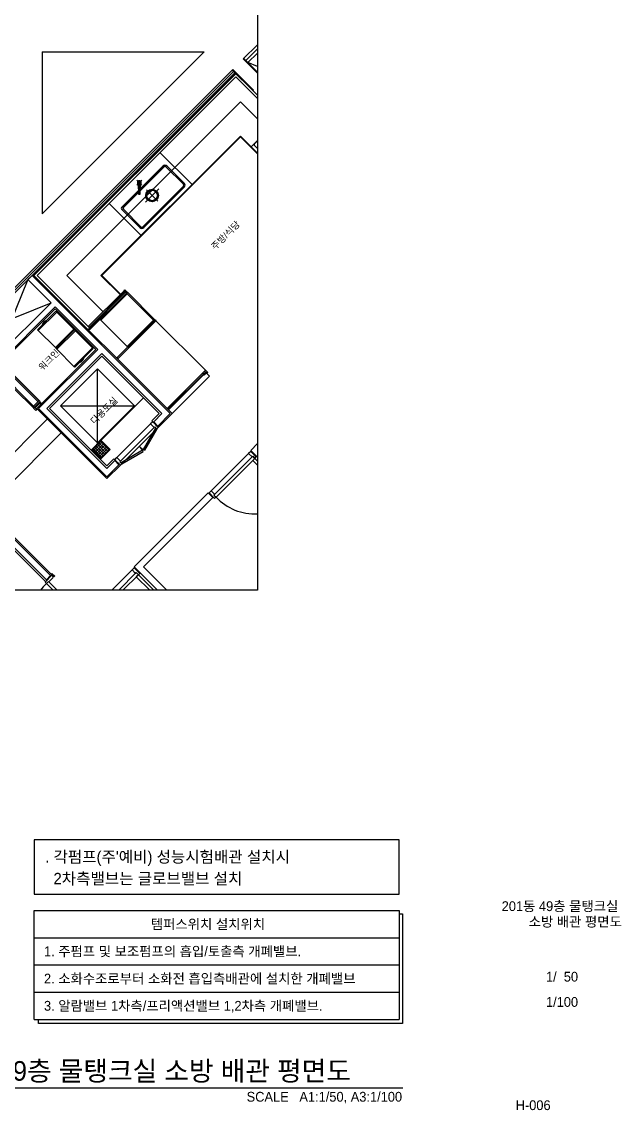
# Model space of a CAD drawing. Header units: millimetres. Extents: x 968909 to 1007504, y 395965 to 423289.
# Drawn here: x 998335 to 1007504, y 395979 to 412648 of the extents above; entities that cross this region are included whole.
import ezdxf
from ezdxf.enums import TextEntityAlignment as Align

# ---------------------------------------------------------------- set-up
doc = ezdxf.new("R2010")
doc.units = ezdxf.units.MM
doc.header["$LTSCALE"] = 100
for name, color, linetype in [('L2', 2, 'Continuous'), ('L3', 3, 'Continuous'), ('l4', 4, 'Continuous'), ('TEX', 3, 'Continuous')]:
    doc.layers.add(name, color=color, linetype=linetype)
doc.styles.add('돋움', font='Dotum.ttf')
doc.styles.add('돋음', font='Dotum.ttf')

msp = doc.modelspace()

# ---------------------------------------------------------------- linework, layer by layer
at = {"color": 7}
for p, q in [((1004109, 400120, 54985), (998525, 400120, 54985)), ((998525, 400120, 54985), (998525, 399287, 54985))]:
    msp.add_line(p, q, dxfattribs=at)
for p, q in [((998525, 399037, 54985), (1004109, 399037, 54985)), ((998525, 397370, 54985), (998525, 399037, 54985)), ((998525, 398620, 54985), (1004109, 398620, 54985)), ((998525, 398203, 54985), (1004109, 398203, 54985)), ((998525, 397787, 54985), (1004109, 397787, 54985))]:
    msp.add_line(p, q)
at = {"elevation": 54985}
msp.add_lwpolyline([(1004109, 398987), (1004159, 398987), (1004159, 397308), (998592, 397308), (998592, 397370)], dxfattribs=at)
at = {"layer": 'L2'}
msp.add_line((995660, 396321, 54985), (1004163, 396321, 54985), dxfattribs=at)
at = {"layer": 'L3'}
for p, q in [((1004109, 399287, 54985), (1004109, 400120, 54985)), ((998525, 399287, 54985), (1004109, 399287, 54985)), ((1004109, 399037, 54985), (1004109, 397370, 54985)), ((998525, 397370, 54985), (1004109, 397370, 54985))]:
    msp.add_line(p, q, dxfattribs=at)
at = {"layer": 'l4'}
for p, q in [((1001723, 412079, 54985), (1001941, 412296, 54985)), ((1001941, 412232, 0), (1001762, 412054, 0)), ((998646, 412189, 54985), (1001126, 412189, 54985)), ((998646, 409709, 54985), (1001126, 412189, 54985)), ((998646, 412189, 54985), (998646, 409709, 54985)), ((1001723, 412079, 54985), (1001941, 411861, 54985)), ((1001727, 412082, 0), (1001941, 411868, 0)), ((1001731, 412086, 0), (1001941, 411875, 0)), ((1001941, 412169, 0), (1001794, 412022, 0)), ((1001578, 411891, 0), (997502, 407815, 0)), ((997523, 407878, 54985), (1001561, 411916, 54985)), ((1001872, 411591, 0), (1001554, 411909, 0)), ((1001875, 411594, 0), (1001557, 411912, 0)), ((1001879, 411598, 54985), (1001561, 411916, 54985)), ((1001941, 411963, 0), (1001794, 412022, 0)), ((1001600, 411870, 0), (997523, 407794, 0)), ((1001607, 411863, 0), (998499, 408755, 0)), ((1001614, 411856, 0), (998520, 408762, 0)), ((1001610, 411803, 0), (998570, 408762, 0)), ((1001941, 411472, 0), (1001610, 411803, 0)), ((1001872, 411591, 54985), (1001879, 411598, 54985)), ((1001941, 411522, 54985), (1001872, 411591, 54985)), ((1001681, 411421, 0), (999022, 408762, 0)), ((1001941, 411161, 0), (1001681, 411421, 0)), ((1001681, 410898, 0), (999546, 408762, 0)), ((1001941, 410638, 0), (1001681, 410898, 0)), ((1001681, 410884, 0), (999560, 408762, 0)), ((1001941, 410624, 0), (1001681, 410884, 0)), ((1001844, 410735, 0), (1001941, 410832, 0)), ((1001890, 410774, 0), (1001941, 410825, 0)), ((1001941, 410708, 0), (1001890, 410760, 0)), ((1001938, 410724, 0), (1001941, 410726, 0)), ((1001938, 410724, 0), (1001941, 410726, 0)), ((1001941, 410721, 0), (1001938, 410724, 0)), ((1001941, 410721, 0), (1001938, 410724, 0)), ((1000939, 410155, 0), (1000451, 410643, 0)), ((999860, 409805, 0), (1000493, 410438, 0)), ((1000507, 410431, 0), (999885, 409809, 0)), ((1000511, 410427, 0), (999888, 409805, 0)), ((1000808, 410159, 0), (1000539, 410427, 0)), ((1000818, 410176, 0), (1000557, 410438, 0)), ((1000095, 410146, 0), (1000170, 410221, 0)), ((1000170, 410146, 0), (1000095, 410221, 0)), ((1000120, 410213, -93), (1000103, 410196, -93)), ((1000103, 410196, -93), (1000103, 410172, -93)), ((1000103, 410172, -93), (1000120, 410154, -93)), ((1000125, 410201, 0), (1000115, 410191, 0)), ((1000125, 410201, 12), (1000115, 410191, 12)), ((1000115, 410191, 0), (1000115, 410176, 0)), ((1000115, 410191, 12), (1000115, 410176, 12)), ((1000115, 410176, 0), (1000125, 410166, 0)), ((1000115, 410176, 12), (1000125, 410166, 12)), ((1000145, 410213, -93), (1000120, 410213, -93)), ((1000120, 410154, -93), (1000144, 410154, -93)), ((1000140, 410201, 0), (1000125, 410201, 0)), ((1000140, 410201, 12), (1000125, 410201, 12)), ((1000125, 410166, 12), (1000125, 410119, 35)), ((1000125, 410166, 0), (1000140, 410166, 0)), ((1000125, 410166, 12), (1000140, 410166, 12)), ((1000150, 410191, 0), (1000140, 410201, 0)), ((1000150, 410191, 12), (1000140, 410201, 12)), ((1000140, 410166, 0), (1000150, 410176, 0)), ((1000140, 410166, 12), (1000150, 410176, 12)), ((1000144, 410154, -93), (1000162, 410171, -93)), ((1000162, 410195, -93), (1000145, 410213, -93)), ((1000150, 410176, 0), (1000150, 410191, 0)), ((1000150, 410176, 12), (1000150, 410191, 12)), ((1000162, 410171, -93), (1000162, 410195, -93)), ((1000185, 409508, 0), (1000808, 410130, 0)), ((1000189, 409505, 0), (1000811, 410127, 0)), ((1000818, 410113, 0), (1000203, 409498, 0)), ((1000227, 409886, 0), (1000430, 410089, 0)), ((1000243, 410073, 0), (1000414, 409902, 0)), ((1000161, 409377, 0), (999673, 409865, 0)), ((1000140, 409498, 0), (999860, 409777, 0)), ((1000157, 409508, 0), (999888, 409777, 0)), ((998428, 408699, 0), (998492, 408762, 0)), ((998492, 408762, 0), (1000606, 406648, 0)), ((998492, 408762, 0), (998492, 408762, 0)), ((1000634, 406648, 0), (998520, 408762, 0)), ((998570, 408762, 0), (999372, 407960, 0)), ((999022, 408762, 0), (999577, 408207, 0)), ((999546, 408762, 0), (999839, 408469, 0)), ((999560, 408762, 0), (999846, 408476, 0)), ((998428, 408699, 0), (997940, 407504, 0)), ((998428, 408699, 0), (998782, 408345, 0)), ((999351, 407981, 0), (999899, 408529, 0)), ((999355, 407942, 0), (999920, 408508, 0)), ((999913, 408515, 0), (999365, 407967, 0)), ((999934, 408494, 0), (999369, 407928, 0)), ((999531, 408090, 0), (999934, 408494, 0)), ((999542, 408080, 0), (999945, 408483, 0)), ((999871, 408472, 0), (999913, 408515, 0)), ((999920, 408508, 0), (999871, 408472, 0)), ((999878, 408465, 0), (999871, 408472, 0)), ((999920, 408508, 0), (999878, 408465, 0)), ((999899, 408529, 0), (999913, 408543, 0)), ((999934, 408494, 0), (999899, 408529, 0)), ((999899, 408529, 0), (999913, 408515, 0)), ((999913, 408543, 0), (999949, 408508, 0)), ((999913, 408515, 0), (999920, 408508, 0)), ((999920, 408508, 0), (999934, 408494, 0)), ((999949, 408508, 0), (999934, 408494, 0)), ((999934, 408494, 0), (1000359, 408069, 0)), ((999937, 408494, 0), (999950, 408506, 0)), ((1000359, 408072, 0), (999937, 408494, 0)), ((999950, 408506, 0), (1000371, 408085, 0)), ((997587, 407857, 0), (998782, 408345, 0)), ((998782, 408345, 0), (997940, 407504, 0)), ((998846, 408281, 0), (997940, 407376, 0)), ((998846, 408253, 0), (997940, 407348, 0)), ((998846, 408281, 0), (999496, 407631, 0)), ((998846, 408253, 0), (999468, 407631, 0)), ((998586, 407919, 0), (998869, 408202, 0)), ((998869, 408202, 0), (998586, 407919, 0)), ((998708, 408065, 0), (998711, 408068, 0)), ((998710, 408066, 0), (998857, 408214, 0)), ((998869, 408202, 0), (998857, 408214, 0)), ((999130, 407940, 0), (998869, 408202, 0)), ((999956, 407666, 0), (999531, 408090, 0)), ((999793, 407504, 0), (1000373, 408083, 0)), ((1000387, 408069, 0), (999807, 407489, 0)), ((1000348, 408080, 0), (999945, 407677, 0)), ((1000359, 408069, 0), (999956, 407666, 0)), ((1000371, 408085, 0), (1000359, 408072, 0)), ((1000373, 408083, 0), (1000387, 408069, 0)), ((1001144, 407313, 0), (1000387, 408069, 0)), ((1001144, 407313, 0), (1000387, 408069, 0)), ((998580, 407936, 0), (998650, 408007, 0)), ((998586, 407919, 0), (998580, 407925, 0)), ((998593, 407926, 0), (998581, 407938, 0)), ((998586, 407919, 0), (998848, 407657, 0)), ((998649, 408006, 0), (998652, 408008, 0)), ((998665, 408038, 0), (998678, 408051, 0)), ((998666, 408037, 0), (998679, 408050, 0)), ((998677, 408024, 0), (998667, 408034, 0)), ((998668, 408036, 0), (998669, 408035, 0)), ((998672, 408037, 0), (998669, 408035, 0)), ((998673, 408031, 0), (998670, 408033, 0)), ((998673, 408036, 0), (998672, 408037, 0)), ((998675, 408033, 0), (998673, 408031, 0)), ((998675, 408033, 0), (998673, 408031, 0)), ((998675, 408034, 0), (998674, 408033, 0)), ((998675, 408034, 0), (998674, 408033, 0)), ((998674, 408033, 0), (998675, 408033, 0)), ((998674, 408033, 0), (998675, 408033, 0)), ((998676, 408031, 0), (998674, 408029, 0)), ((998677, 408027, 0), (998674, 408029, 0)), ((998675, 408034, 0), (998683, 408041, 0)), ((998675, 408034, 0), (998675, 408034, 0)), ((998675, 408034, 0), (998675, 408034, 0)), ((998677, 408032, 0), (998676, 408031, 0)), ((998677, 408032, 0), (998676, 408031, 0)), ((998676, 408031, 0), (998676, 408031, 0)), ((998676, 408031, 0), (998676, 408031, 0)), ((998677, 408032, 0), (998685, 408040, 0)), ((998677, 408032, 0), (998677, 408032, 0)), ((998677, 408032, 0), (998677, 408032, 0)), ((998681, 408028, 0), (998678, 408026, 0)), ((998678, 408026, 0), (998679, 408025, 0)), ((998679, 408025, 0), (998678, 408026, 0)), ((998679, 408045, 0), (998682, 408048, 0)), ((998681, 408044, 0), (998679, 408045, 0)), ((998681, 408036, 0), (998679, 408037, 0)), ((998681, 408028, 0), (998679, 408030, 0)), ((998681, 408049, 0), (998682, 408048, 0)), ((998681, 408023, 0), (998694, 408036, 0)), ((998682, 408022, 0), (998695, 408035, 0)), ((998693, 408040, 0), (998683, 408049, 0)), ((998686, 408044, 0), (998683, 408046, 0)), ((998683, 408042, 0), (998684, 408043, 0)), ((998683, 408042, 0), (998684, 408043, 0)), ((998683, 408042, 0), (998683, 408041, 0)), ((998683, 408042, 0), (998683, 408041, 0)), ((998684, 408042, 0), (998686, 408044, 0)), ((998684, 408042, 0), (998686, 408044, 0)), ((998684, 408043, 0), (998684, 408042, 0)), ((998684, 408043, 0), (998684, 408042, 0)), ((998685, 408041, 0), (998687, 408043, 0)), ((998686, 408040, 0), (998685, 408041, 0)), ((998686, 408040, 0), (998685, 408041, 0)), ((998685, 408040, 0), (998686, 408040, 0)), ((998685, 408040, 0), (998685, 408040, 0)), ((998685, 408040, 0), (998686, 408040, 0)), ((998685, 408040, 0), (998685, 408040, 0)), ((998690, 408040, 0), (998687, 408043, 0)), ((998688, 408036, 0), (998687, 408037, 0)), ((998688, 408036, 0), (998691, 408039, 0)), ((998691, 408039, 0), (998692, 408038, 0)), ((998692, 408038, 0), (998691, 408039, 0)), ((998848, 407657, 0), (999130, 407940, 0)), ((998848, 407657, 0), (999130, 407940, 0)), ((998872, 407633, 0), (999155, 407916, 0)), ((998872, 407633, 0), (999155, 407916, 0)), ((998995, 407781, 0), (999142, 407928, 0)), ((998995, 407781, 0), (999142, 407928, 0)), ((999130, 407940, 0), (999142, 407928, 0)), ((999155, 407916, 0), (999142, 407928, 0)), ((999155, 407916, 0), (999416, 407654, 0)), ((999365, 407967, 0), (999351, 407981, 0)), ((999369, 407928, 0), (999355, 407942, 0)), ((999365, 407967, 0), (999408, 408009, 0)), ((999415, 408002, 0), (999365, 407967, 0)), ((999372, 407960, 0), (999365, 407967, 0)), ((999415, 408002, 0), (999372, 407960, 0)), ((999408, 408009, 0), (999415, 408002, 0)), ((998951, 407753, 0), (998964, 407766, 0)), ((998952, 407752, 0), (998965, 407765, 0)), ((998953, 407748, 0), (998963, 407738, 0)), ((998955, 407749, 0), (998954, 407750, 0)), ((998954, 407750, 0), (998955, 407749, 0)), ((998957, 407752, 0), (998955, 407749, 0)), ((998956, 407748, 0), (998958, 407745, 0)), ((998957, 407752, 0), (998959, 407750, 0)), ((998960, 407747, 0), (998958, 407745, 0)), ((998961, 407748, 0), (998960, 407747, 0)), ((998961, 407748, 0), (998960, 407747, 0)), ((998960, 407747, 0), (998960, 407747, 0)), ((998960, 407747, 0), (998960, 407747, 0)), ((998962, 407746, 0), (998960, 407744, 0)), ((998962, 407746, 0), (998960, 407744, 0)), ((998960, 407744, 0), (998962, 407741, 0)), ((998961, 407748, 0), (998969, 407756, 0)), ((998961, 407748, 0), (998961, 407748, 0)), ((998961, 407748, 0), (998961, 407748, 0)), ((998962, 407745, 0), (998962, 407746, 0)), ((998963, 407746, 0), (998962, 407745, 0)), ((998962, 407745, 0), (998962, 407746, 0)), ((998963, 407746, 0), (998962, 407745, 0)), ((998963, 407746, 0), (998970, 407754, 0)), ((998963, 407746, 0), (998963, 407746, 0)), ((998963, 407746, 0), (998963, 407746, 0)), ((998966, 407743, 0), (998964, 407740, 0)), ((998965, 407739, 0), (998964, 407740, 0)), ((998965, 407760, 0), (998968, 407762, 0)), ((998965, 407760, 0), (998966, 407758, 0)), ((998965, 407752, 0), (998966, 407750, 0)), ((998965, 407744, 0), (998966, 407743, 0)), ((998966, 407737, 0), (998979, 407751, 0)), ((998968, 407762, 0), (998967, 407763, 0)), ((998967, 407763, 0), (998968, 407762, 0)), ((998967, 407736, 0), (998980, 407749, 0)), ((998969, 407764, 0), (998978, 407754, 0)), ((998969, 407761, 0), (998972, 407758, 0)), ((998969, 407756, 0), (998969, 407757, 0)), ((998969, 407757, 0), (998970, 407757, 0)), ((998969, 407756, 0), (998969, 407757, 0)), ((998969, 407757, 0), (998970, 407756, 0)), ((998969, 407756, 0), (998969, 407756, 0)), ((998969, 407756, 0), (998969, 407756, 0)), ((998970, 407757, 0), (998972, 407758, 0)), ((998971, 407754, 0), (998970, 407754, 0)), ((998971, 407754, 0), (998970, 407754, 0)), ((998971, 407755, 0), (998973, 407757, 0)), ((998971, 407755, 0), (998973, 407757, 0)), ((998971, 407755, 0), (998971, 407755, 0)), ((998971, 407754, 0), (998971, 407755, 0)), ((998971, 407755, 0), (998971, 407755, 0)), ((998971, 407754, 0), (998971, 407755, 0)), ((998973, 407757, 0), (998975, 407754, 0)), ((998973, 407752, 0), (998974, 407750, 0)), ((998974, 407750, 0), (998977, 407753, 0)), ((998978, 407752, 0), (998977, 407753, 0)), ((998994, 407779, 0), (998996, 407782, 0)), ((999468, 407631, 0), (998563, 406726, 0)), ((999496, 407631, 0), (998591, 406726, 0)), ((999560, 407567, 0), (998718, 406726, 0)), ((998848, 407657, 0), (998854, 407651, 0)), ((998855, 407664, 0), (998867, 407652, 0)), ((998865, 407651, 0), (998936, 407721, 0)), ((998865, 407651, 0), (998936, 407721, 0)), ((998872, 407633, 0), (998865, 407639, 0)), ((998879, 407640, 0), (998867, 407652, 0)), ((999133, 407371, 0), (998872, 407633, 0)), ((998935, 407720, 0), (998937, 407723, 0)), ((999416, 407654, 0), (999133, 407371, 0)), ((999133, 407371, 0), (999416, 407654, 0)), ((999281, 407495, 0), (999428, 407642, 0)), ((999416, 407654, 0), (999428, 407642, 0)), ((999560, 407567, 0), (1000479, 406648, 0)), ((999560, 407525, 0), (998761, 406726, 0)), ((999151, 407365, 0), (999222, 407436, 0)), ((999221, 407435, 0), (999223, 407437, 0)), ((999237, 407467, 0), (999250, 407480, 0)), ((999238, 407466, 0), (999251, 407479, 0)), ((999240, 407463, 0), (999239, 407465, 0)), ((999239, 407465, 0), (999240, 407463, 0)), ((999239, 407462, 0), (999248, 407453, 0)), ((999243, 407466, 0), (999240, 407463, 0)), ((999242, 407462, 0), (999244, 407460, 0)), ((999243, 407466, 0), (999244, 407465, 0)), ((999246, 407461, 0), (999244, 407460, 0)), ((999246, 407463, 0), (999246, 407462, 0)), ((999246, 407463, 0), (999247, 407462, 0)), ((999246, 407463, 0), (999246, 407462, 0)), ((999246, 407463, 0), (999247, 407462, 0)), ((999246, 407462, 0), (999246, 407461, 0)), ((999246, 407462, 0), (999246, 407461, 0)), ((999247, 407460, 0), (999246, 407458, 0)), ((999247, 407460, 0), (999246, 407458, 0)), ((999246, 407458, 0), (999248, 407456, 0)), ((999247, 407462, 0), (999255, 407470, 0)), ((999248, 407460, 0), (999247, 407460, 0)), ((999248, 407460, 0), (999247, 407460, 0)), ((999248, 407461, 0), (999256, 407469, 0)), ((999249, 407460, 0), (999248, 407461, 0)), ((999249, 407460, 0), (999248, 407461, 0)), ((999249, 407460, 0), (999248, 407460, 0)), ((999249, 407460, 0), (999248, 407460, 0)), ((999252, 407457, 0), (999249, 407454, 0)), ((999251, 407453, 0), (999249, 407454, 0)), ((999251, 407474, 0), (999253, 407477, 0)), ((999251, 407474, 0), (999252, 407472, 0)), ((999251, 407466, 0), (999252, 407465, 0)), ((999251, 407458, 0), (999252, 407457, 0)), ((999253, 407477, 0), (999252, 407478, 0)), ((999252, 407478, 0), (999253, 407477, 0)), ((999252, 407452, 0), (999265, 407465, 0)), ((999253, 407451, 0), (999266, 407464, 0)), ((999254, 407470, 0), (999255, 407471, 0)), ((999254, 407470, 0), (999255, 407471, 0)), ((999254, 407470, 0), (999255, 407470, 0)), ((999254, 407470, 0), (999255, 407470, 0)), ((999255, 407478, 0), (999264, 407469, 0)), ((999255, 407475, 0), (999257, 407473, 0)), ((999255, 407471, 0), (999257, 407473, 0)), ((999255, 407471, 0), (999255, 407471, 0)), ((999255, 407471, 0), (999255, 407471, 0)), ((999256, 407468, 0), (999256, 407469, 0)), ((999256, 407468, 0), (999257, 407469, 0)), ((999256, 407468, 0), (999256, 407469, 0)), ((999256, 407468, 0), (999257, 407469, 0)), ((999257, 407469, 0), (999259, 407471, 0)), ((999257, 407469, 0), (999259, 407471, 0)), ((999257, 407469, 0), (999257, 407469, 0)), ((999257, 407469, 0), (999257, 407469, 0)), ((999258, 407466, 0), (999260, 407465, 0)), ((999259, 407471, 0), (999261, 407469, 0)), ((999260, 407465, 0), (999262, 407467, 0)), ((999264, 407466, 0), (999262, 407467, 0)), ((999280, 407494, 0), (999282, 407496, 0)), ((999560, 407525, 0), (1000437, 406648, 0)), ((999807, 407489, 0), (999793, 407504, 0)), ((998515, 406760, 0), (997974, 407300, 0)), ((998585, 406830, 0), (998045, 407371, 0)), ((998598, 406843, 0), (998058, 407383, 0)), ((998602, 406847, 0), (998061, 407387, 0)), ((998927, 406768, 0), (999492, 407333, 0)), ((999133, 407371, 0), (999140, 407365, 0)), ((999140, 407378, 0), (999152, 407366, 0)), ((999492, 406202, 0), (999492, 407333, 0)), ((999492, 407333, 0), (1000058, 406768, 0)), ((1000564, 406733, 0), (1001129, 407299, 0)), ((1001144, 407284, 0), (1000578, 406719, 0)), ((1001151, 407277, 0), (1000578, 406705, 0)), ((1001108, 407249, 0), (1001144, 407284, 0)), ((1001158, 407270, 0), (1001108, 407249, 0)), ((1001122, 407235, 0), (1001108, 407249, 0)), ((1001158, 407270, 0), (1001122, 407235, 0)), ((1001129, 407299, 0), (1001144, 407313, 0)), ((1001129, 407299, 0), (1001144, 407284, 0)), ((1001165, 407263, 0), (1001129, 407299, 0)), ((1001144, 407313, 0), (1001179, 407277, 0)), ((1001144, 407284, 0), (1001158, 407270, 0)), ((1001207, 407221, 0), (1001151, 407277, 0)), ((1001179, 407277, 0), (1001165, 407263, 0)), ((1000634, 406648, 0), (1001207, 407221, 0)), ((998228, 407018, 0), (998512, 406734, 0)), ((998524, 406747, 0), (998241, 407031, 0)), ((998782, 404187, 0), (996151, 406818, 0)), ((998512, 406734, 0), (998524, 406747, 0)), ((998527, 406747, 0), (998513, 406733, 0)), ((998513, 406733, 0), (998549, 406697, 0)), ((998602, 406847, 0), (998515, 406760, 0)), ((998515, 406760, 0), (998527, 406747, 0)), ((998527, 406747, 0), (998614, 406834, 0)), ((998598, 406818, 0), (998527, 406747, 0)), ((998527, 406747, 0), (998611, 406805, 0)), ((998527, 406747, 0), (998540, 406734, 0)), ((998563, 406712, 0), (998527, 406747, 0)), ((998540, 406734, 0), (998611, 406805, 0)), ((998563, 406726, 0), (999637, 405651, 0)), ((998591, 406726, 0), (999637, 405679, 0)), ((998598, 406818, 0), (998611, 406830, 0)), ((998619, 406796, 0), (998598, 406818, 0)), ((998611, 406805, 0), (998598, 406818, 0)), ((998614, 406834, 0), (998602, 406847, 0)), ((998611, 406830, 0), (998632, 406809, 0)), ((998632, 406809, 0), (998619, 406796, 0)), ((999637, 405807, 0), (998718, 406726, 0)), ((999637, 405849, 0), (998761, 406726, 0)), ((998927, 406768, 0), (1000058, 406768, 0)), ((999492, 406202, 0), (998927, 406768, 0)), ((1000196, 406888, 0), (999397, 406089, 0)), ((1000058, 406768, 0), (999492, 406202, 0)), ((1000578, 406719, 0), (1000564, 406733, 0)), ((997856, 405693, 0), (998725, 406563, 0)), ((998549, 406697, 0), (998563, 406712, 0)), ((1000437, 406648, 0), (1000323, 406535, 0)), ((1000352, 406521, 0), (1000479, 406648, 0)), ((1000415, 406457, 0), (1000606, 406648, 0)), ((1000422, 406436, 0), (1000634, 406648, 0)), ((999790, 405973, 0), (1000306, 406489, 0)), ((999832, 405909, 0), (1000369, 406446, 0)), ((1000401, 406415, 0), (999864, 405877, 0)), ((1000194, 406096, 0), (1000384, 406425, 0)), ((1000401, 406415, 0), (1000211, 406086, 0)), ((1000338, 406521, 0), (1000306, 406489, 0)), ((1000306, 406489, 0), (1000359, 406436, 0)), ((1000338, 406521, 0), (1000323, 406535, 0)), ((1000422, 406436, 0), (1000338, 406521, 0)), ((1000352, 406521, 0), (1000415, 406457, 0)), ((1000359, 406436, 0), (1000369, 406446, 0)), ((1000369, 406446, 0), (1000401, 406415, 0)), ((1000369, 406446, 0), (1000401, 406415, 0)), ((1000384, 406425, 0), (1000401, 406415, 0)), ((1000401, 406415, 0), (1000422, 406436, 0)), ((998068, 405481, 0), (998937, 406351, 0)), ((999404, 406096, 0), (999546, 406238, 0)), ((999546, 406238, 0), (999687, 406096, 0)), ((999546, 405955, 0), (999404, 406096, 0)), ((999420, 406096, 0), (999546, 406222, 0)), ((999546, 405971, 0), (999420, 406096, 0)), ((999429, 406106, 0), (999555, 405980, 0)), ((999561, 406207, 0), (999435, 406081, 0)), ((999452, 406128, 0), (999577, 406003, 0)), ((999583, 406184, 0), (999458, 406059, 0)), ((999474, 406151, 0), (999600, 406025, 0)), ((999606, 406162, 0), (999480, 406036, 0)), ((999497, 406173, 0), (999622, 406048, 0)), ((999628, 406139, 0), (999503, 406014, 0)), ((999519, 406196, 0), (999645, 406070, 0)), ((999651, 406117, 0), (999525, 405991, 0)), ((999542, 406218, 0), (999667, 406093, 0)), ((999546, 406222, 0), (999671, 406096, 0)), ((999671, 406096, 0), (999546, 405971, 0)), ((999687, 406096, 0), (999546, 405955, 0)), ((1000183, 406085, 0), (999854, 405895, 0)), ((999864, 405877, 0), (1000193, 406067, 0)), ((1000193, 406067, 0), (1000183, 406085, 0)), ((1000211, 406086, 0), (1000194, 406096, 0)), ((1001837, 406068, 0), (1001805, 406036, 0)), ((1001837, 406082, 54985), (1001941, 406187, 54985)), ((1001941, 405978, 54985), (1001837, 406082, 54985)), ((1001921, 405983, 0), (1001837, 406068, 0)), ((999637, 405849, 0), (999744, 405955, 0)), ((999637, 405807, 0), (999758, 405927, 0)), ((999758, 405941, 0), (999744, 405955, 0)), ((999758, 405941, 0), (999790, 405973, 0)), ((999843, 405856, 0), (999758, 405941, 0)), ((999758, 405927, 0), (999821, 405863, 0)), ((999790, 405973, 0), (999843, 405920, 0)), ((999843, 405920, 0), (999832, 405909, 0)), ((999832, 405909, 0), (999864, 405877, 0)), ((999864, 405877, 0), (999832, 405909, 0)), ((999854, 405895, 0), (999864, 405877, 0)), ((1001805, 406036, 0), (1001232, 405464, 0)), ((1001868, 405994, 0), (1001274, 405400, 0)), ((1001306, 405368, 0), (1001900, 405962, 0)), ((1001805, 406036, 0), (1001858, 405983, 0)), ((1001858, 405983, 0), (1001868, 405994, 0)), ((1001900, 405962, 0), (1001868, 405994, 0)), ((1001868, 405994, 0), (1001900, 405962, 0)), ((1001900, 405962, 0), (1001868, 405930, 0)), ((1001868, 405930, 0), (1001941, 405858, 0)), ((1001900, 405962, 0), (1001921, 405983, 0)), ((1001941, 405921, 0), (1001900, 405962, 0)), ((998775, 404166, 0), (997113, 405828, 0)), ((999637, 405679, 0), (999821, 405863, 0)), ((999637, 405651, 0), (999843, 405856, 0)), ((999864, 405877, 0), (999843, 405856, 0)), ((1001186, 405432, 0), (1000055, 404300, 0)), ((1001186, 405432, 0), (1001257, 405361, 0)), ((1001200, 405432, 0), (1001232, 405464, 0)), ((1001285, 405347, 0), (1001200, 405432, 0)), ((1001232, 405464, 0), (1001285, 405411, 0)), ((1001285, 405411, 0), (1001274, 405400, 0)), ((1001274, 405400, 0), (1001306, 405368, 0)), ((1001274, 405400, 0), (1001306, 405368, 0)), ((1001257, 405361, 0), (1000196, 404300, 0)), ((1001306, 405368, 0), (1001285, 405347, 0)), ((998711, 404102, 0), (997594, 405220, 0)), ((998697, 404074, 0), (997594, 405177, 0)), ((1000023, 404254, 0), (999711, 403943, 0)), ((1000055, 404286, 0), (1000023, 404254, 0)), ((1000023, 404254, 0), (1000076, 404201, 0)), ((1000055, 404300, 0), (1000412, 403943, 0)), ((1000140, 404201, 0), (1000055, 404286, 0)), ((1000196, 404300, 0), (1000554, 403943, 0)), ((998796, 404173, 0), (998690, 404067, 0)), ((998690, 404067, 0), (998711, 404046, 0)), ((998775, 404166, 0), (998711, 404102, 0)), ((998711, 404046, 0), (998743, 404078, 0)), ((998743, 404078, 0), (998711, 404046, 0)), ((998743, 404078, 0), (998750, 404071, 0)), ((998878, 403943, 0), (998743, 404078, 0)), ((998750, 404071, 0), (998817, 404138, 0)), ((998782, 404187, 0), (998796, 404201, 0)), ((998824, 404145, 0), (998782, 404187, 0)), ((998796, 404201, 0), (998838, 404159, 0)), ((998817, 404152, 0), (998796, 404173, 0)), ((998810, 404145, 0), (998817, 404152, 0)), ((998817, 404138, 0), (998810, 404145, 0)), ((998838, 404159, 0), (998824, 404145, 0)), ((1000086, 404212, 0), (999817, 403943, 0)), ((999881, 403943, 0), (1000118, 404180, 0)), ((1000076, 404201, 0), (1000086, 404212, 0)), ((1000118, 404180, 0), (1000086, 404212, 0)), ((1000086, 404212, 0), (1000118, 404180, 0)), ((1000118, 404180, 0), (1000086, 404148, 0)), ((1000086, 404148, 0), (1000292, 403943, 0)), ((1000118, 404180, 0), (1000140, 404201, 0)), ((1000356, 403943, 0), (1000118, 404180, 0)), ((998711, 404046, 0), (998814, 403943, 0))]:
    msp.add_line(p, q, dxfattribs=at)
at = {"layer": 'l4', "extrusion": (-3e-16, -3e-16, -1)}
for p, q in [((998673, 408036, 0), (998670, 408033, 0)), ((998673, 408036, 0), (998670, 408033, 0)), ((998673, 408036, 0), (998673, 408036, 0)), ((998679, 408030, 0), (998677, 408027, 0)), ((998679, 408030, 0), (998677, 408027, 0)), ((998959, 407750, 0), (998956, 407748, 0)), ((998959, 407750, 0), (998956, 407748, 0)), ((998965, 407744, 0), (998962, 407741, 0)), ((998965, 407744, 0), (998962, 407741, 0)), ((998965, 407744, 0), (998965, 407744, 0)), ((999244, 407465, 0), (999242, 407462, 0)), ((999244, 407465, 0), (999242, 407462, 0)), ((999251, 407458, 0), (999248, 407456, 0)), ((999251, 407458, 0), (999248, 407456, 0)), ((999251, 407458, 0), (999251, 407458, 0))]:
    msp.add_line(p, q, dxfattribs=at)
at = {"layer": 'l4', "extrusion": (3e-16, 3e-16, -1)}
for p, q in [((998681, 408044, 0), (998683, 408046, 0)), ((998681, 408044, 0), (998683, 408046, 0)), ((998681, 408044, 0), (998681, 408044, 0)), ((998687, 408037, 0), (998690, 408040, 0)), ((998687, 408037, 0), (998690, 408040, 0)), ((998966, 407758, 0), (998969, 407761, 0)), ((998966, 407758, 0), (998969, 407761, 0)), ((998973, 407752, 0), (998975, 407754, 0)), ((998973, 407752, 0), (998975, 407754, 0)), ((998973, 407752, 0), (998973, 407752, 0)), ((999252, 407472, 0), (999255, 407475, 0)), ((999252, 407472, 0), (999255, 407475, 0)), ((999258, 407466, 0), (999261, 407469, 0)), ((999258, 407466, 0), (999261, 407469, 0)), ((999259, 407466, 0), (999258, 407466, 0))]:
    msp.add_line(p, q, dxfattribs=at)
at = {"layer": 'l4', "elevation": 54985}
msp.add_lwpolyline([(972900, 420465), (1001941, 420465), (1001941, 403943), (972900, 403943)], close=True, dxfattribs=at)
at = {"layer": 'l4'}
for centre, radius in [((1000132, 410184, 0), 17.5), ((1000328, 409988, 0), 96), ((1000328, 409988, 0), 90.5), ((1000328, 409988, 0), 81)]:
    msp.add_circle(centre, radius, dxfattribs=at)
for centre, radius, start, end in [((1001897, 410767, 0), 10, 135, 225), ((1000525, 410406, 0), 45, 45, 135), ((1000525, 410413, 0), 25, 45, 135), ((1000525, 410413, 0), 20, 45, 135), ((1000794, 410145, 0), 20, 315, 45), ((1000794, 410145, 0), 25, 315, 45), ((1000787, 410145, 0), 45, 315, 45), ((999874, 409791, 0), 20, 135, 225), ((999903, 409791, 0), 25, 135, 225), ((999903, 409791, 0), 20, 135, 225), ((1000171, 409529, 0), 45, 225, 315), ((1000171, 409522, 0), 25, 225, 315), ((1000171, 409522, 0), 20, 225, 315), ((998736, 407995, 0), 81.1, 114.0954, 135.658), ((998736, 407995, 0), 79.6, 113.7301, 135.6641), ((998737, 407994, 0), 78, 113.8003, 135.5984), ((998737, 407994, 0), 76.8, 113.8308, 134.1021), ((998737, 407994, 0), 76.8, 113.8308, 134.1021), ((998638, 408093, 0), 78, 314.4016, 336.1997), ((998638, 408093, 0), 76.8, 315.8979, 336.1692), ((998638, 408093, 0), 79.6, 314.3359, 336.2699), ((998638, 408093, 0), 81.1, 314.342, 335.9046), ((998706, 408063, 0), 6.5, 44.9062, 116.3201), ((998706, 408063, 0), 5, 44.8723, 111.172), ((998706, 408063, 0), 3, 339.7251, 110.2749), ((998706, 408063, 0), 1.8, 340.7463, 109.2537), ((998706, 408063, 0), 5, 338.828, 45.1277), ((998706, 408063, 0), 6.5, 333.6799, 45.0938), ((998585, 407931, 0), 8, 135, 225), ((998654, 408011, 0), 6.5, 153.6799, 225.0938), ((998722, 407980, 0), 81.1, 134.3216, 155.8855), ((998722, 407980, 0), 79.6, 134.3154, 156.2508), ((998654, 408011, 0), 5, 158.828, 225.1277), ((998654, 408011, 0), 6.5, 224.9062, 296.3201), ((998654, 408011, 0), 5, 224.8723, 291.172), ((998722, 407980, 0), 78, 134.3805, 156.1801), ((998654, 408011, 0), 3, 159.7251, 290.2749), ((998722, 407980, 0), 76.8, 135.875, 156.1478), ((998722, 407980, 0), 76.8, 135.875, 156.1478), ((998654, 408011, 0), 1.8, 160.7463, 289.2537), ((998623, 408079, 0), 76.8, 293.8095, 314.0792), ((998623, 408079, 0), 78, 293.7807, 315.5774), ((998624, 408079, 0), 79.6, 293.7109, 315.6436), ((998624, 408079, 0), 81.1, 294.0763, 315.6375), ((998940, 407725, 0), 6.5, 153.6799, 225.0938), ((999008, 407695, 0), 81.1, 134.3625, 155.9237), ((999008, 407695, 0), 79.6, 134.3564, 156.2891), ((998940, 407725, 0), 5, 158.828, 225.1277), ((999008, 407694, 0), 78, 134.4226, 156.2193), ((998940, 407725, 0), 3, 159.7251, 290.2749), ((999008, 407694, 0), 76.8, 135.9208, 156.1905), ((998940, 407725, 0), 1.8, 160.7463, 289.2537), ((998909, 407793, 0), 76.8, 293.8522, 314.125), ((998909, 407793, 0), 76.8, 293.8522, 314.125), ((998909, 407793, 0), 78, 293.8199, 315.6195), ((998909, 407793, 0), 79.6, 293.7492, 315.6846), ((998909, 407793, 0), 81.1, 294.1145, 315.6784), ((999022, 407709, 0), 81.1, 114.0954, 135.658), ((999022, 407709, 0), 79.6, 113.7301, 135.6641), ((999022, 407709, 0), 78, 113.8003, 135.5984), ((999022, 407709, 0), 76.8, 113.8308, 134.1021), ((998923, 407808, 0), 76.8, 315.8979, 336.1692), ((998923, 407808, 0), 76.8, 315.8979, 336.1692), ((998923, 407808, 0), 78, 314.4016, 336.1997), ((998924, 407807, 0), 79.6, 314.3359, 336.2699), ((998924, 407807, 0), 81.1, 314.342, 335.9046), ((998992, 407777, 0), 6.5, 44.9062, 116.3201), ((998992, 407777, 0), 5, 44.8723, 111.172), ((998992, 407777, 0), 3, 339.7251, 110.2749), ((998992, 407777, 0), 1.8, 340.7463, 109.2537), ((998992, 407777, 0), 5, 338.828, 45.1277), ((998992, 407777, 0), 6.5, 333.6799, 45.0938), ((998860, 407656, 0), 8, 225, 315), ((998871, 407645, 0), 8, 135, 225), ((998940, 407725, 0), 6.5, 224.9062, 296.3201), ((998940, 407725, 0), 5, 224.8723, 291.172), ((999293, 407409, 0), 81.1, 134.3625, 155.9237), ((999225, 407439, 0), 6.5, 153.6799, 225.0938), ((999225, 407439, 0), 5, 158.828, 225.1277), ((999293, 407409, 0), 79.6, 134.3564, 156.2891), ((999225, 407439, 0), 6.5, 224.9062, 296.3201), ((999294, 407409, 0), 78, 134.4226, 156.2193), ((999225, 407439, 0), 3, 159.7251, 290.2749), ((999225, 407439, 0), 5, 224.8723, 291.172), ((999225, 407439, 0), 1.8, 160.7463, 289.2537), ((999294, 407409, 0), 76.8, 135.9208, 156.1905), ((999195, 407508, 0), 78, 293.8199, 315.6195), ((999195, 407508, 0), 76.8, 293.8522, 314.125), ((999195, 407508, 0), 76.8, 293.8522, 314.125), ((999195, 407507, 0), 79.6, 293.7492, 315.6846), ((999195, 407507, 0), 81.1, 294.1145, 315.6784), ((999308, 407423, 0), 81.1, 114.0954, 135.658), ((999308, 407423, 0), 79.6, 113.7301, 135.6641), ((999308, 407423, 0), 78, 113.8003, 135.5984), ((999308, 407423, 0), 76.8, 113.8308, 134.1021), ((999209, 407522, 0), 78, 314.4016, 336.1997), ((999209, 407522, 0), 76.8, 315.8979, 336.1692), ((999209, 407522, 0), 76.8, 315.8979, 336.1692), ((999209, 407522, 0), 79.6, 314.3359, 336.2699), ((999209, 407522, 0), 81.1, 314.342, 335.9046), ((999278, 407492, 0), 6.5, 44.9062, 116.3201), ((999278, 407492, 0), 5, 44.8723, 111.172), ((999278, 407492, 0), 3, 339.7251, 110.2749), ((999278, 407492, 0), 1.8, 340.7463, 109.2537), ((999278, 407492, 0), 5, 338.828, 45.1277), ((999278, 407492, 0), 6.5, 333.6799, 45.0938), ((999145, 407371, 0), 8, 225, 315), ((1000401, 406415, 0), 380, 225, 240), ((999864, 405877, 0), 380, 30, 45), ((1001900, 405930, 0), 818, 223.4234, 272.8544), ((999167, 403558, 0), 668, 133.0694, 144.8082)]:
    msp.add_arc(centre, radius, start, end, dxfattribs=at)
for points in [[(1000103, 410196, -82), (1000115, 410191, 0), (1000125, 410201, 0), (1000120, 410213, -82)], [(1000103, 410172, -82), (1000115, 410176, 0), (1000115, 410191, 0), (1000103, 410196, -82)], [(1000103, 410172, -82), (1000120, 410154, -82), (1000125, 410166, 0), (1000115, 410176, 0)], [(1000120, 410213, -82), (1000145, 410213, -82), (1000140, 410201, 0), (1000125, 410201, 0)], [(1000120, 410154, -82), (1000125, 410166, 0), (1000140, 410166, 0), (1000144, 410154, -82)], [(1000120, 410143, -58), (1000120, 410154, -82), (1000125, 410166, 0), (1000120, 410143, -35)], [(1000144, 410143, -35), (1000140, 410166, 0), (1000125, 410166, 0), (1000120, 410143, -35)], [(1000144, 410154, -82), (1000144, 410143, -58), (1000120, 410143, -58), (1000120, 410154, -82)], [(1000126, 410026, 23), (1000126, 410026, 0), (1000120, 410143, -58), (1000120, 410143, -35)], [(1000120, 410143, -58), (1000144, 410143, -58), (1000138, 410026, 0), (1000126, 410026, 0)], [(1000138, 410026, 23), (1000144, 410143, -35), (1000120, 410143, -35), (1000126, 410026, 23)], [(1000140, 410166, 0), (1000125, 410166, 0), (1000125, 410119, 35), (1000139, 410119, 35)], [(1000125, 410166, 0), (1000125, 410119, 35), (1000125, 410166, 12)], [(1000125, 410119, 35), (1000139, 410119, 35), (1000140, 410166, 12), (1000125, 410166, 12)], [(1000138, 410026, 0), (1000138, 410026, 23), (1000144, 410143, -35), (1000144, 410143, -58)], [(1000139, 410119, 35), (1000140, 410166, 0), (1000140, 410166, 12), (1000139, 410119, 35)], [(1000145, 410213, -82), (1000140, 410201, 0), (1000150, 410191, 0), (1000162, 410195, -82)], [(1000144, 410154, -82), (1000162, 410171, -82), (1000150, 410176, 0), (1000140, 410166, 0)], [(1000144, 410154, -82), (1000144, 410143, -58), (1000144, 410143, -35), (1000140, 410166, 0)], [(1000162, 410195, -82), (1000150, 410191, 0), (1000150, 410176, 0), (1000162, 410171, -82)], [(1000118, 410014, -12), (1000124, 410014, 47), (1000128, 410007, 47), (1000125, 410003, -12)], [(1000138, 410026, 0), (1000138, 410026, -12), (1000125, 410026, -12), (1000126, 410026, 0)], [(1000138, 410003, -12), (1000125, 410003, -12), (1000128, 410007, 47), (1000136, 410007, 47)], [(1000136, 410021, 47), (1000138, 410026, 23), (1000126, 410026, 23), (1000128, 410021, 47)], [(1000145, 410014, -12), (1000140, 410014, 47), (1000136, 410007, 47), (1000138, 410003, -12)]]:
    msp.add_3dface(points, dxfattribs=at)
for points, invisible_edges in [([(1000125, 410166, 12), (1000115, 410176, 12), (1000115, 410191, 12), (1000125, 410201, 12)], 8), ([(1000125, 410201, 12), (1000140, 410201, 12), (1000140, 410166, 12), (1000125, 410166, 12)], 10), ([(1000140, 410201, 12), (1000150, 410191, 12), (1000150, 410176, 12), (1000140, 410166, 12)], 8), ([(1000128, 410021, 47), (1000124, 410014, 47), (1000118, 410014, -12), (1000125, 410026, -12)], 8), ([(1000124, 410014, 47), (1000128, 410021, 47), (1000136, 410021, 47), (1000140, 410014, 47)], 8), ([(1000140, 410014, 47), (1000136, 410007, 47), (1000128, 410007, 47), (1000124, 410014, 47)], 8), ([(1000125, 410026, -12), (1000126, 410026, 0), (1000126, 410026, 23), (1000128, 410021, 47)], 8), ([(1000138, 410026, 0), (1000138, 410026, 23), (1000136, 410021, 47), (1000140, 410014, 47)], 8), ([(1000140, 410014, 47), (1000145, 410014, -12), (1000138, 410026, -12), (1000138, 410026, 0)], 8)]:
    msp.add_3dface(points, dxfattribs=dict(at, invisible_edges=invisible_edges))

# ---------------------------------------------------------------- texts
at = {"layer": 'l4', "style": '돋음'}
for s, p in [('주방/식당', (1001451, 409377, 0)), ('워크인', (998751, 407469, 0)), ('다용도실', (999593, 406694, 0))]:
    msp.add_text(s, height=100, rotation=45, dxfattribs=at).set_placement(p, align=Align.MIDDLE_CENTER)
at = {"layer": 'TEX', "style": '돋움'}
for s, height, p in [(". 각펌프(주'예비) 성능시험배관 설치시", 175, (998692, 399772, 54985)), ('  2차측밸브는 글로브밸브 설치', 175, (998692, 399439, 54985)), ('템퍼스위치 설치위치', 150, (1000308, 398753, 54985)), ('1. 주펌프 및 보조펌프의 흡입/토출측 개폐밸브.', 150, (998674, 398337, 54985)), ('2. 소화수조로부터 소화전 흡입측배관에 설치한 개폐밸브', 150, (998674, 397920, 54985)), ('3. 알람밸브 1차측/프리액션밸브 1,2차측 개폐밸브.', 150, (998674, 397503, 54985)), ('201동 49층 물탱크실 소방 배관 평면도', 300, (996838, 396431, 54985))]:
    msp.add_text(s, height=height, dxfattribs=at).set_placement(p)
for s, p in [('201동 49층 물탱크실 ', (1007514, 398984, 54985)), (' 소방 배관 평면도', (1007514, 398746, 54985)), ('1/  50', (1006844, 397904, 54985)), ('1/100', (1006844, 397517, 54985)), ('H-006', (1006424, 395936, 54985))]:
    msp.add_text(s, height=150, dxfattribs=at).set_placement(p, align=Align.BOTTOM_RIGHT)
msp.add_text('SCALE   A1:1/50, A3:1/100', height=150, dxfattribs=at).set_placement((1004152, 396110, 54985), align=Align.RIGHT)

doc.saveas('drawing.dxf')
